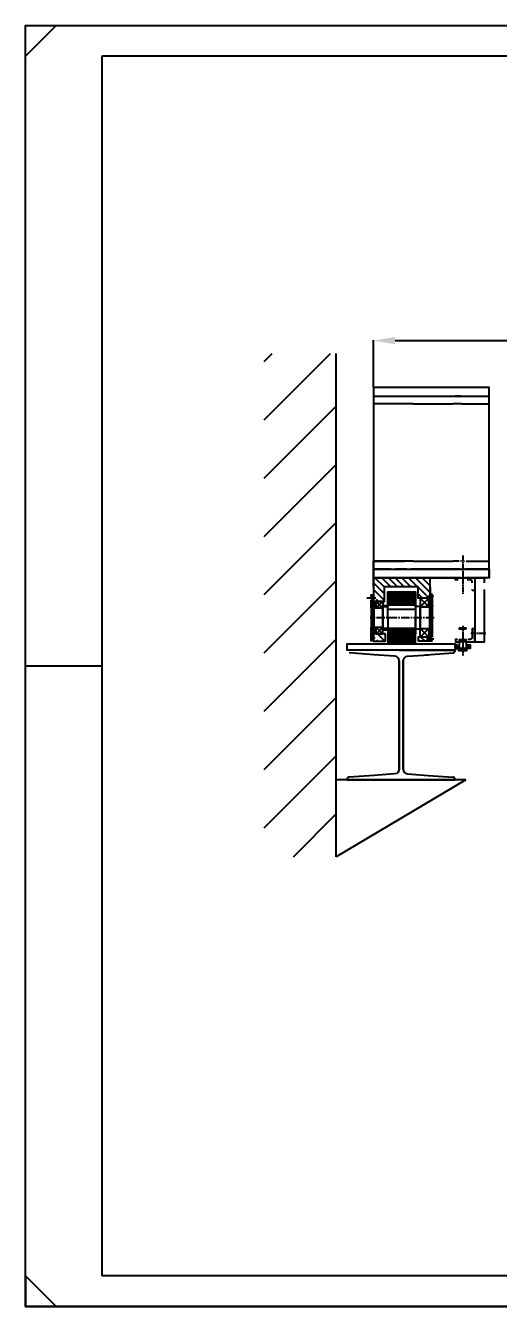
# Model space of a CAD drawing. Header units: millimetres. Extents: x -15074 to 21675, y -7568 to 6574.
# Drawn here: x 7479 to 8572, y -2107 to 854 of the extents above; entities that cross this region are included whole.
import ezdxf

# ---------------------------------------------------------------- set-up
doc = ezdxf.new("R2010")
doc.units = ezdxf.units.MM
for name, pattern in [('AM_ISO02W050', [7.5, 6, -1.5]), ('AM_ISO08W050', [18, 12, -1.5, 3, -1.5]), ('AM_ISO08W050x2', [9, 6, -0.75, 1.5, -0.75]), ('Amconstr', [9999, 9999, 0]), ('CENTER2', [28.575, 19.05, -3.175, 3.175, -3.175])]:
    doc.linetypes.add(name, pattern=pattern)
for name, color, linetype, lineweight in [('AM_5', 250, 'Continuous', 25), ('AM_7', 142, 'AM_ISO08W050', 25), ('AM_8', 1, 'Continuous', 25), ('AM_CL', 1, 'Amconstr', 25)]:
    doc.layers.add(name, color=color, linetype=linetype, lineweight=lineweight)
doc.styles.get("Standard").update_dxf_attribs({"font": 'arial.ttf'})
doc.linetypes.add('Amzigzag', pattern='A,0.0001,[136,genltshp.shx,S=0.04,R=0,X=0,Y=0],-11', length=11.0001)
doc.dimstyles.new('AM_ISO$0', dxfattribs={"dimtxt": 3.5, "dimasz": 3.5, "dimexe": 1, "dimexo": 1, "dimgap": 1.5, "dimtad": 1, "dimdsep": 46, "dimtxsty": 'Standard', "dimcen": 0, "dimclrd": 256, "dimclre": 256, "dimclrt": 250, "dimadec": 0, "dimazin": 2, "dimtp": 0.1, "dimtm": 0.1, "dimtfac": 0.71, "dimtdec": 3, "dimtmove": 0, "dimatfit": 3, "dimfxl": 1, "dimlwd": -1, "dimlwe": -1, "dimarcsym": 1})
pattern_1 = [(135, (-1354.785, -3552.835), (-7.778175, -7.778175), [])]
pattern_2 = [(45, (7985.5105, -2244.5), (-2.245064, 2.245064), [])]
pattern_3 = [(135, (-313461.0566, -105056.4394), (-1.414213562, -1.414213562), [])]

# ---------------------------------------------------------------- blocks, each defined once
blk = doc.blocks.new('*U286')
at = {"color": 0, "linetype": 'CENTER2', "transparency": 16777216}
blk.add_line((112.9, 0), (-34.8, 0), dxfattribs=at)
blk = doc.blocks.new('*D287')
at = {"layer": 'AM_5', "linetype": 'ByBlock', "transparency": 16777216}
for p, q in [((8283.1, 18.4), (8283.1, 126.4)), ((8333.1, 125.4), (10060.3, 125.4)), ((10110.3, 18.4), (10110.3, 126.4))]:
    blk.add_line(p, q, dxfattribs=at)
at = {"layer": 'AM_5', "transparency": 16777216}
for points in [[(8333.1, 133.8), (8333.1, 117.1), (8283.1, 125.4)], [(10060.3, 133.8), (10060.3, 117.1), (10110.3, 125.4)]]:
    blk.add_solid(points, dxfattribs=at)
at = {"layer": 'Defpoints', "color": 0, "transparency": 16777216}
for p in [(10110.3, 125.4), (8283.1, 17.4), (10110.3, 17.4)]:
    blk.add_point(p, dxfattribs=at)
at = {"layer": 'AM_5', "color": 250, "transparency": 16777216, "insert": (9196.7, 152.5), "char_height": 50, "attachment_point": 5}
blk.add_mtext('10000', dxfattribs=at)

msp = doc.modelspace()

# ---------------------------------------------------------------- hatches: boundary and pattern name
h = msp.add_hatch()
h.set_pattern_fill('ANSI31', color=256, scale=30)
h.set_pattern_definition([(45, (16194.37, 2987.33), (-67.3519, 67.3519), [])])
h.paths.add_polyline_path([(8030.597, 95.472), (8197.129, 95.472), (8197.129, -1067.61), (8030.597, -1067.61)])
h = msp.add_hatch()
h.set_pattern_fill('_U', color=256, scale=11, angle=135, pattern_type=0)
h.set_pattern_definition(pattern_1)
h.paths.add_polyline_path([(8283.129, -422.634), (8414.594, -422.634), (8414.594, -442.634), (8414.594, -463.858), (8404.194, -463.858), (8403.594, -464.458), (8403.594, -467.258), (8404.194, -467.858), (8414.594, -467.858), (8414.594, -468.953), (8414.594, -470.076), (8386.594, -470.076), (8386.594, -460.562), (8386.594, -442.634), (8308.585, -442.634), (8308.585, -444.568), (8308.585, -477.59), (8283.129, -477.59), (8283.129, -471.84), (8293.529, -471.84), (8294.129, -471.24), (8294.129, -468.44), (8293.529, -467.84), (8283.129, -467.84), (8283.129, -462.09), (8283.129, -444.568)])
h = msp.add_hatch()
h.set_pattern_fill('ANSI31', color=256)
h.set_pattern_definition(pattern_2)
h.paths.add_polyline_path([(8414.594, -474.562), (8411.594, -474.562), (8411.594, -470.076), (8414.594, -470.076), (8414.594, -467.858), (8418.194, -467.858), (8418.894, -467.858), (8419.594, -467.858), (8419.594, -469.858), (8419.594, -488.09), (8419.594, -515.076), (8414.594, -515.076), (8414.594, -488.09)])
h.paths.add_polyline_path([(8414.594, -461.231), (8419.594, -461.231), (8419.594, -461.858), (8419.594, -463.858), (8418.894, -463.858), (8418.194, -463.858), (8414.594, -463.858)])
h.paths.add_polyline_path([(8414.594, -515.076), (8419.594, -515.076), (8419.594, -542.09), (8419.594, -560.322), (8419.594, -562.322), (8418.894, -562.322), (8418.194, -562.322), (8414.594, -562.322), (8414.594, -560.076), (8411.594, -560.076), (8411.594, -555.59), (8414.594, -555.59), (8414.594, -542.09)])
h.paths.add_polyline_path([(8414.594, -566.322), (8418.194, -566.322), (8418.894, -566.322), (8419.594, -566.322), (8419.594, -568.322), (8419.594, -568.771), (8414.594, -568.771)])
h = msp.add_hatch()
h.set_pattern_fill('ANSI31', color=256)
h.set_pattern_definition(pattern_2)
h.paths.add_polyline_path([(8305.129, -490.076), (8305.129, -487.076), (8316.562, -487.076), (8316.562, -490.076)])
h.paths.add_polyline_path([(8305.129, -543.076), (8305.129, -540.076), (8316.562, -540.076), (8316.562, -542.09), (8316.544, -542.09), (8316.544, -543.076)])
h = msp.add_hatch()
h.set_pattern_fill('_U', color=256, scale=11, angle=135, style=0, pattern_type=0)
h.set_pattern_definition(pattern_1)
h.paths.add_polyline_path([(8283.129, -552.59), (8283.129, -562.349), (8293.544, -562.349), (8293.973, -562.778), (8294.144, -562.949), (8294.144, -565.919), (8293.973, -565.919), (8293.544, -566.349), (8283.129, -566.349), (8283.129, -569.59), (8311.129, -569.59), (8311.129, -552.59)])
h = msp.add_hatch()
h.set_pattern_fill('_U', color=256, scale=11, angle=135, pattern_type=0)
h.set_pattern_definition(pattern_1)
h.paths.add_polyline_path([(8386.594, -560.076), (8414.594, -560.076), (8414.594, -562.322), (8404.194, -562.322), (8403.594, -562.922), (8403.594, -565.722), (8404.194, -566.322), (8414.594, -566.322), (8414.594, -569.59), (8386.594, -569.59)])
at = {"layer": 'AM_8', "true_color": 0x000000}
h = msp.add_hatch(dxfattribs=at)
h.set_pattern_fill('_U', color=18, scale=2, angle=135, style=0, pattern_type=0)
h.set_pattern_definition(pattern_3)
h.paths.add_polyline_path([(8278.129, -467.84), (8283.129, -467.84), (8283.129, -462.09), (8278.129, -462.09)], flags=0)
h.paths.add_polyline_path([(8283.129, -471.84), (8278.129, -471.84), (8278.129, -492.549), (8283.129, -492.549), (8283.129, -481.59), (8289.129, -481.59), (8289.129, -477.59), (8283.129, -477.59)], flags=0)
edge = h.paths.add_edge_path(flags=0)
edge.add_line((8283.129, -471.84), (8278.129, -471.84))
edge.add_line((8283.129, -471.84), (8283.129, -467.84))
edge.add_line((8278.129, -467.84), (8283.129, -467.84))
edge.add_line((8278.129, -467.84), (8278.129, -471.84))
edge = h.paths.add_edge_path(flags=0)
edge.add_line((8283.129, -471.84), (8278.129, -471.84))
edge.add_line((8283.129, -471.84), (8283.129, -467.84))
edge.add_line((8278.129, -467.84), (8283.129, -467.84))
edge.add_line((8278.129, -467.84), (8278.129, -471.84))
h = msp.add_hatch(dxfattribs=at)
h.set_pattern_fill('_U', color=18, scale=2.5, angle=45, style=0, pattern_type=0)
h.set_pattern_definition([(45, (7985.5105, -2244.5), (-1.767767, 1.767767), [])])
h.paths.add_polyline_path([(8316.594, -455.09), (8380.594, -455.09), (8380.594, -485.776), (8316.594, -485.776)])
h = msp.add_hatch(dxfattribs=at)
h.set_pattern_fill('_U', color=18, scale=2, angle=135, style=0, pattern_type=0)
h.set_pattern_definition(pattern_3)
h.paths.add_polyline_path([(8278.129, -492.59), (8278.129, -537.59), (8283.129, -537.59), (8283.129, -492.59)])
h = msp.add_hatch(dxfattribs=at)
h.set_pattern_fill('_U', color=18, scale=2, angle=135, style=0, pattern_type=0)
h.set_pattern_definition(pattern_3)
h.paths.add_polyline_path([(8289.129, -552.59), (8289.129, -548.59), (8283.129, -548.59), (8283.129, -537.59), (8278.129, -537.59), (8278.129, -568.707), (8283.129, -568.707), (8283.129, -552.59)])
h = msp.add_hatch(dxfattribs=at)
h.set_pattern_fill('_U', color=18, scale=2.5, angle=45, style=0, pattern_type=0)
h.set_pattern_definition([(45, (7985.543, -2242.486), (-1.767767, 1.767767), [])])
h.paths.add_polyline_path([(8316.562, -540.076), (8380.562, -540.076), (8380.562, -575.076), (8316.562, -575.076)])

# ---------------------------------------------------------------- linework, layer by layer
for p, q in [((7479.139, 783.088), (7549.628, 853.578)), ((7655.362, 783.088), (7655.362, 712.599)), ((8197.129, -1067.61), (8197.129, 95.472)), ((8283.129, -2.634), (8387.631, -2.634)), ((8375.442, -20.634), (8283.129, -20.634)), ((8487.096, -20.634), (8466.471, -20.634)), ((8481.546, -2.634), (8472.021, -2.634)), ((8375.442, -384.634), (8283.129, -384.634)), ((8481.371, -384.634), (8466.471, -384.634)), ((8487.096, -384.634), (8484.867, -384.634)), ((8499.942, -384.634), (8550.629, -384.634)), ((8283.129, -402.634), (8387.631, -402.634)), ((8481.546, -402.634), (8472.021, -402.634)), ((8409.275, -422.634), (8283.129, -422.634)), ((8283.129, -444.568), (8283.129, -422.634)), ((8308.585, -444.568), (8308.585, -442.634)), ((8369.892, -422.634), (8324.367, -422.634)), ((8386.594, -460.562), (8386.594, -442.634)), ((8414.594, -468.953), (8414.594, -422.634)), ((8481.546, -422.634), (8472.021, -422.634)), ((8391.594, -490.076), (8411.594, -470.076)), ((8411.594, -490.076), (8391.594, -470.076)), ((8411.594, -470.076), (8411.594, -470.076)), ((8411.594, -470.076), (8411.594, -470.076)), ((8419.594, -461.858), (8419.594, -461.231)), ((8511.629, -451.634), (8517.629, -451.634)), ((8289.129, -477.59), (8283.129, -477.59)), ((8289.129, -477.59), (8283.129, -477.59)), ((8305.129, -492.59), (8289.129, -477.59)), ((8289.129, -477.59), (8289.129, -492.59)), ((8289.129, -492.59), (8305.129, -477.59)), ((8305.129, -542.09), (8305.129, -487.09)), ((8311.129, -552.59), (8283.129, -552.59)), ((8311.129, -552.59), (8283.129, -552.59)), ((8305.129, -537.59), (8289.129, -552.59)), ((8289.129, -552.59), (8289.129, -537.59)), ((8289.129, -537.59), (8305.129, -552.59)), ((8316.594, -542.09), (8316.544, -542.09)), ((8411.594, -560.076), (8391.594, -540.076)), ((8411.594, -540.076), (8391.594, -560.076)), ((8347.129, -590.076), (8222.129, -590.076)), ((8347.129, -590.076), (8403.279, -590.076)), ((8414.594, -569.59), (8386.594, -569.59)), ((8414.594, -569.59), (8386.594, -569.59)), ((8403.279, -590.076), (8415.979, -590.076)), ((8414.275, -568.771), (8414.275, -568.322)), ((8415.979, -590.076), (8472.129, -590.076)), ((8419.594, -568.771), (8419.594, -568.322)), ((8472.129, -575.076), (8472.129, -575.076)), ((8472.129, -575.076), (8472.129, -576.643)), ((8481.129, -578.076), (8472.129, -586.076)), ((8472.129, -578.076), (8481.129, -586.076)), ((8472.129, -586.076), (8472.129, -579.076)), ((8472.129, -591.643), (8472.129, -590.076)), ((8498.129, -571.076), (8481.129, -571.076)), ((8507.129, -578.076), (8498.129, -586.076)), ((8498.129, -578.076), (8507.129, -586.076)), ((8284.629, -600.676), (8226.78, -596.631)), ((8409.629, -600.676), (8415.979, -600.232)), ((8415.979, -600.232), (8467.478, -596.631)), ((7479.139, -626.7), (7655.362, -626.7)), ((8284.629, -879.476), (8226.78, -883.521)), ((8409.629, -879.476), (8467.478, -883.521)), ((8497.129, -887.076), (8497.129, -887.076)), ((8497.129, -890.076), (8197.129, -890.076)), ((8497.129, -890.076), (8197.129, -1067.61)), ((8222.129, -890.076), (8222.129, -888.509)), ((8472.129, -890.076), (8222.129, -890.076)), ((8222.129, -890.076), (8472.129, -890.076)), ((8497.129, -890.076), (8347.129, -890.076)), ((8472.129, -890.076), (8472.129, -888.509)), ((8472.129, -890.076), (8472.129, -888.509)), ((7479.139, -2036.489), (7549.628, -2106.978))]:
    msp.add_line(p, q)
at = {"linetype": 'Amzigzag', "ltscale": 9}
msp.add_line((8550.629, -402.634), (8550.629, -2.634), dxfattribs=at)
for points in [[(7479.139, 853.578), (11666.21, 853.578), (11666.21, -2106.978), (7479.139, -2106.978)], [(8283.129, -2.634), (8550.629, -2.634), (8550.629, 17.366), (8283.129, 17.366)], [(8380.594, -485.776), (8316.594, -485.776), (8316.594, -455.09), (8380.594, -455.09)], [(8391.594, -490.076), (8411.594, -490.076), (8411.594, -470.076), (8391.594, -470.076)], [(8308.622, -477.59), (8283.129, -477.59), (8283.129, -477.59), (8308.622, -477.59)], [(8308.622, -477.59), (8283.129, -477.59), (8283.129, -477.59), (8308.622, -477.59)], [(8305.129, -492.59), (8289.129, -492.59), (8289.129, -477.59), (8305.129, -477.59)], [(8316.562, -490.076), (8305.129, -490.076), (8305.129, -487.076), (8316.562, -487.076)], [(8380.594, -541.076), (8391.594, -541.076), (8391.594, -489.076), (8380.594, -489.076)], [(8391.594, -540.076), (8413.594, -540.076), (8413.594, -490.076), (8391.594, -490.076)], [(8311.129, -552.59), (8283.129, -552.59), (8283.129, -569.59), (8311.129, -569.59)], [(8311.129, -552.59), (8283.129, -552.59), (8283.129, -569.59), (8311.129, -569.59)], [(8305.129, -537.59), (8289.129, -537.59), (8289.129, -552.59), (8305.129, -552.59)], [(8316.562, -540.076), (8305.129, -540.076), (8305.129, -543.076), (8316.562, -543.076)], [(8380.562, -540.076), (8316.562, -540.076), (8316.562, -575.076), (8380.562, -575.076)], [(8391.594, -540.076), (8411.594, -540.076), (8411.594, -560.076), (8391.594, -560.076)], [(8497.129, -541.657), (8482.129, -541.657), (8482.129, -538.657), (8497.129, -538.657)], [(8499.129, -586.076), (8480.129, -586.076), (8480.129, -591.076), (8499.129, -591.076)], [(8497.129, -571.076), (8482.129, -571.076), (8482.129, -565.076), (8497.129, -565.076)]]:
    msp.add_lwpolyline(points, close=True)
for points in [[(7655.362, -2106.978), (7479.139, -2106.978), (7479.139, 853.578), (7655.362, 853.578)], [(7479.139, 783.088), (7479.139, 853.578), (11666.21, 853.578), (11666.21, 783.088)], [(7655.362, 783.088), (7655.362, -2036.489)], [(11595.721, 783.088), (7655.362, 783.088)], [(8283.129, -2.634), (8283.129, -422.634), (8484.702, -422.634)], [(8373.067, -2.634), (8472.021, -2.634)], [(8375.442, -20.634), (8466.471, -20.634)], [(8484.867, -2.634), (8481.546, -2.634)], [(8484.867, -2.634), (8550.629, -2.634)], [(8487.096, -20.634), (8494.392, -20.634)], [(8494.392, -20.634), (8550.629, -20.634)], [(8324.367, -402.634), (8283.129, -402.634), (8283.129, -384.634), (8354.817, -384.634)], [(8375.442, -384.634), (8466.471, -384.634)], [(8493.418, -384.634), (8494.392, -384.634)], [(8497.888, -384.634), (8499.942, -384.634)], [(8324.367, -422.634), (8283.129, -422.634), (8283.129, -402.634), (8324.367, -402.634)], [(8484.702, -422.634), (8283.129, -422.634), (8283.129, -402.634), (8494.392, -402.634)], [(8357.192, -402.634), (8333.892, -402.634)], [(8333.892, -402.634), (8357.192, -402.634)], [(8357.192, -402.634), (8360.367, -402.634)], [(8360.367, -402.634), (8357.192, -402.634)], [(8373.067, -402.634), (8369.892, -402.634)], [(8369.892, -402.634), (8373.067, -402.634)], [(8472.021, -402.634), (8373.067, -402.634)], [(8373.067, -402.634), (8472.021, -402.634)], [(8481.546, -402.634), (8484.867, -402.634)], [(8484.867, -402.634), (8481.546, -402.634)], [(8494.392, -402.634), (8550.629, -402.634)], [(8550.629, -402.634), (8494.392, -402.634)], [(8494.557, -402.634), (8550.629, -402.634), (8550.629, -422.634), (8494.557, -422.634)], [(8550.629, -422.634), (8550.629, -402.634)], [(8414.594, -442.634), (8414.594, -422.634), (8283.129, -422.634), (8283.129, -442.634)], [(8308.585, -442.634), (8386.594, -442.634)], [(8333.892, -422.634), (8360.367, -422.634)], [(8360.367, -422.634), (8333.892, -422.634)], [(8360.367, -422.634), (8333.892, -422.634)], [(8472.021, -422.634), (8369.892, -422.634)], [(8369.892, -422.634), (8472.021, -422.634)], [(8472.629, -422.634), (8484.867, -422.634)], [(8479.317, -427.634), (8472.629, -427.634), (8472.629, -422.634), (8494.392, -422.634)], [(8481.546, -422.634), (8484.867, -422.634)], [(8484.867, -422.634), (8481.546, -422.634)], [(8526.914, -422.634), (8494.392, -422.634)], [(8494.392, -422.634), (8517.629, -422.634)], [(8494.392, -422.634), (8526.914, -422.634)], [(8494.474, -422.634), (8517.547, -422.634), (8517.629, -427.634)], [(8511.629, -422.634), (8517.629, -422.634), (8517.629, -429.434)], [(8539.759, -422.634), (8517.629, -422.634), (8517.629, -429.434)], [(8517.629, -429.434), (8517.629, -435.784)], [(8517.629, -429.434), (8517.629, -435.784)], [(8517.629, -435.784), (8517.629, -438.959)], [(8517.629, -435.784), (8517.629, -445.309)], [(8526.914, -422.634), (8543.98, -422.634)], [(8543.98, -422.634), (8526.914, -422.634)], [(8539.759, -428.646), (8539.759, -421.634)], [(8539.759, -434.196), (8539.759, -428.646)], [(8278.129, -465.84), (8278.129, -462.09), (8283.129, -462.09), (8283.129, -467.84)], [(8283.129, -444.568), (8283.129, -467.84)], [(8283.129, -471.84), (8283.129, -477.59), (8308.585, -477.59), (8308.585, -444.568)], [(8283.129, -444.568), (8283.129, -467.84)], [(8283.129, -471.84), (8283.129, -477.59), (8308.585, -477.59), (8308.585, -444.568)], [(8283.129, -467.84), (8283.129, -462.09)], [(8283.129, -467.84), (8283.129, -462.09)], [(8283.129, -467.84), (8283.129, -462.09)], [(8283.129, -467.84), (8283.129, -462.09)], [(8305.129, -477.59), (8283.129, -477.59), (8283.129, -471.84)], [(8305.129, -477.59), (8283.129, -477.59), (8283.129, -471.84)], [(8305.129, -477.59), (8283.129, -477.59), (8283.129, -471.84)], [(8305.129, -477.59), (8283.129, -477.59), (8283.129, -471.84)], [(8283.129, -471.84), (8283.129, -477.59)], [(8316.562, -515.076), (8316.562, -455.076), (8380.594, -455.076), (8380.594, -515.076)], [(8414.594, -467.83), (8414.594, -470.076), (8386.594, -470.076), (8386.594, -460.562)], [(8414.594, -467.83), (8414.594, -470.076), (8386.594, -470.076), (8386.594, -460.562)], [(8386.665, -470.076), (8386.665, -444.685)], [(8414.594, -474.562), (8411.594, -474.562), (8411.594, -470.076), (8414.594, -470.076)], [(8414.594, -444.685), (8414.594, -463.858)], [(8414.594, -444.685), (8414.594, -463.858)], [(8419.594, -461.231), (8414.594, -461.231), (8414.594, -463.858)], [(8414.594, -463.858), (8414.594, -462.09)], [(8414.594, -463.858), (8414.594, -462.09)], [(8414.594, -463.858), (8414.594, -462.09)], [(8414.594, -463.858), (8414.594, -462.09)], [(8414.594, -467.858), (8414.594, -470.076)], [(8414.594, -467.858), (8414.594, -470.076)], [(8419.594, -488.09), (8419.594, -469.858)], [(8511.629, -451.634), (8511.629, -450.071)], [(8517.629, -445.309), (8517.629, -448.484)], [(8517.629, -445.309), (8517.629, -448.484)], [(8517.629, -448.484), (8517.629, -454.834)], [(8517.629, -454.834), (8517.629, -571.076), (8539.759, -571.076), (8539.759, -465.97)], [(8539.759, -455.621), (8539.759, -450.071)], [(8539.759, -465.97), (8539.759, -455.621)], [(8278.129, -492.59), (8278.129, -473.84)], [(8278.129, -492.59), (8278.129, -537.59)], [(8283.129, -481.59), (8289.129, -481.59), (8289.129, -477.59), (8283.129, -477.59)], [(8283.129, -481.59), (8283.129, -492.59)], [(8283.129, -515.09), (8283.129, -492.59)], [(8283.129, -492.59), (8283.129, -537.59)], [(8305.129, -537.59), (8284.937, -537.59), (8284.937, -492.59), (8305.129, -492.59)], [(8304.972, -492.59), (8304.972, -492.442)], [(8305.129, -488.062), (8305.129, -485.062)], [(8316.562, -496.076), (8316.562, -490.076), (8305.129, -490.076), (8305.129, -540.076), (8316.562, -540.076)], [(8316.544, -488.09), (8316.562, -488.09)], [(8380.594, -490.076), (8380.594, -485.776), (8316.562, -485.776), (8316.562, -490.076)], [(8380.594, -490.076), (8380.594, -496.076), (8316.562, -496.076), (8316.562, -490.076)], [(8380.594, -489.076), (8380.594, -543.09)], [(8414.594, -488.062), (8414.594, -474.562)], [(8414.594, -474.59), (8414.594, -488.09)], [(8414.594, -488.09), (8414.594, -486.09)], [(8414.594, -488.09), (8414.594, -542.09)], [(8414.594, -542.09), (8414.594, -488.09)], [(8419.594, -486.09), (8419.594, -488.09)], [(8419.594, -542.09), (8419.594, -488.09)], [(8316.562, -515.076), (8316.562, -575.076), (8380.594, -575.076), (8380.594, -515.076)], [(8283.129, -552.59), (8283.129, -568.707), (8278.129, -568.707), (8278.129, -537.59)], [(8278.129, -552.59), (8278.129, -548.59)], [(8283.129, -537.59), (8283.129, -548.59)], [(8283.129, -548.59), (8289.129, -548.59), (8289.129, -552.59), (8283.129, -552.59)], [(8283.129, -569.59), (8283.129, -552.59)], [(8283.129, -569.59), (8283.129, -552.59)], [(8304.972, -537.737), (8304.972, -537.59)], [(8305.129, -542.09), (8305.129, -545.09)], [(8316.544, -545.09), (8316.544, -542.09)], [(8320.562, -540.076), (8380.562, -540.076)], [(8380.594, -542.09), (8380.594, -552.09)], [(8380.594, -552.09), (8380.594, -542.09)], [(8380.594, -542.09), (8380.594, -552.09)], [(8386.594, -560.076), (8386.594, -569.59)], [(8414.594, -562.322), (8414.594, -560.076), (8386.594, -560.076), (8386.594, -569.59)], [(8386.594, -560.076), (8386.594, -569.59)], [(8414.594, -562.322), (8414.594, -560.076), (8386.594, -560.076), (8386.594, -569.59)], [(8414.594, -555.59), (8411.594, -555.59), (8411.594, -560.076), (8414.594, -560.076)], [(8414.594, -542.09), (8414.594, -555.59)], [(8414.594, -542.09), (8414.594, -544.09)], [(8414.594, -559.59), (8414.594, -562.322)], [(8414.594, -559.59), (8414.594, -562.322)], [(8414.594, -560.076), (8414.594, -562.322)], [(8414.594, -560.076), (8414.594, -562.322)], [(8419.594, -544.09), (8419.594, -542.09)], [(8419.594, -560.322), (8419.594, -542.09)], [(8419.594, -559.59), (8419.594, -555.59)], [(8403.279, -590.076), (8222.129, -590.076), (8222.129, -575.076), (8399.584, -575.076)], [(8342.429, -590.076), (8351.829, -590.076)], [(8351.829, -590.076), (8342.429, -590.076)], [(8351.829, -590.076), (8342.429, -590.076)], [(8342.429, -590.076), (8351.829, -590.076)], [(8399.584, -575.076), (8408.283, -575.076)], [(8415.979, -590.076), (8403.279, -590.076)], [(8408.283, -575.076), (8410.975, -575.076)], [(8410.975, -575.076), (8419.675, -575.076)], [(8414.594, -569.59), (8414.594, -566.322)], [(8414.594, -566.322), (8414.594, -569.59)], [(8414.594, -569.59), (8414.594, -566.322)], [(8414.594, -566.322), (8414.594, -568.771), (8419.594, -568.771)], [(8414.594, -566.322), (8414.594, -569.59)], [(8419.675, -575.076), (8472.129, -575.076), (8472.129, -590.076), (8415.979, -590.076)], [(8477.929, -578.076), (8472.129, -578.076), (8472.129, -586.076), (8481.129, -586.076), (8481.129, -578.126)], [(8472.129, -579.076), (8472.129, -587.076)], [(8477.723, -565.076), (8472.629, -565.076), (8472.629, -571.076), (8481.129, -571.076)], [(8481.129, -571.076), (8481.129, -576.776)], [(8481.129, -578.126), (8481.129, -586.076), (8498.129, -586.076), (8498.129, -578.126)], [(8498.129, -571.076), (8517.629, -571.076), (8517.629, -565.076)], [(8498.129, -576.776), (8498.129, -571.076)], [(8498.287, -578.076), (8507.129, -578.076), (8507.129, -586.076), (8498.129, -586.076), (8498.129, -578.126)], [(8342.429, -865.176), (8342.429, -614.975)], [(8342.429, -614.975), (8342.429, -865.176)], [(8351.829, -865.176), (8351.829, -614.975)], [(8351.829, -614.975), (8351.829, -865.176)], [(8398.628, -601.445), (8403.279, -601.12)], [(8403.279, -601.12), (8409.629, -600.676)], [(7479.139, -2036.489), (7479.139, -2106.978), (11666.21, -2106.978), (11666.21, -2036.489)], [(11595.721, -2036.489), (7655.362, -2036.489)]]:
    msp.add_lwpolyline(points)
for points in [[(8510.471, -429.434, 0.22264786), (8506.629, -427.634), (8499.942, -427.634)], [(8511.629, -432.609, 0.17409537), (8510.471, -429.434)], [(8511.629, -434.196), (8511.629, -432.634, 0.00125678), (8511.629, -432.609)], [(8511.629, -571.076), (8517.629, -571.076), (8517.629, -541.076), (8511.629, -541.076), (8511.629, -560.076, -0.41421356), (8506.629, -565.076), (8501.536, -565.076)], [(8342.429, -865.176), (8342.429, -614.975, 0.39391048), (8332.197, -604.002), (8284.629, -600.676)], [(8342.429, -614.975), (8342.429, -865.176, -0.39391048), (8332.197, -876.149), (8284.629, -879.476)], [(8351.829, -865.176), (8351.829, -614.975, -0.39391048), (8362.062, -604.002), (8398.628, -601.445)], [(8351.829, -614.975), (8351.829, -865.176, 0.39391048), (8362.062, -876.149), (8409.629, -879.476)]]:
    msp.add_lwpolyline(points, format="xyb")
at = {"linetype": 'AM_ISO02W050'}
msp.add_lwpolyline([(8283.129, -471.84), (8283.129, -477.59)], dxfattribs=at)
for centre, start, end in [((8467.129, -591.643), 274, 0), ((8227.129, -888.509), 94, 180), ((8467.129, -888.509), 0, 86), ((8467.129, -888.509), 0, 86)]:
    msp.add_arc(centre, 5, start, end)
at = {"layer": 'AM_7'}
for p, q in [((8489.629, -371.45), (8489.629, -461.26)), ((8489.629, -371.481), (8489.629, -461.292)), ((8489.629, -534.108), (8489.629, -591.076)), ((8489.629, -549.856), (8489.629, -602.777)), ((8508.629, -550.576), (8542.759, -550.576))]:
    msp.add_line(p, q, dxfattribs=at)
at = {"layer": 'AM_7', "linetype": 'AM_ISO08W050x2'}
for p, q in [((8288.385, -469.84), (8267.874, -469.84)), ((8423.125, -465.858), (8406.063, -465.858)), ((8489.629, -559.576), (8489.629, -579.486)), ((8423.125, -564.322), (8406.063, -564.322))]:
    msp.add_line(p, q, dxfattribs=at)
at = {"layer": 'AM_CL'}
for p, q in [((8283.129, -492.59), (8283.129, -481.59)), ((8316.562, -488.09), (8316.544, -488.09)), ((8414.594, -488.09), (8414.594, -474.59)), ((8380.562, -540.076), (8316.562, -540.076))]:
    msp.add_line(p, q, dxfattribs=at)

# ---------------------------------------------------------------- block references
at = {"color": 3, "linetype": 'CENTER2'}
msp.add_blockref('*U286', (8310.849, -515.076), dxfattribs=at)

# ---------------------------------------------------------------- dimensions: what is measured, and where the dimension line sits
at = {"layer": 'AM_5'}
dim = msp.add_linear_dim(base=(10110.26, 125.437), p1=(8283.129, 17.366), p2=(10110.26, 17.366), angle=0, text='10000', dimstyle='AM_ISO$0', override={"dimtxt": 50, "dimasz": 50, "dimpost": ''}, dxfattribs=at)
dim.commit()
dim.dimension.update_dxf_attribs({"geometry": '*D287', "text_midpoint": (9196.695, 152.465)})

doc.saveas('drawing.dxf')
